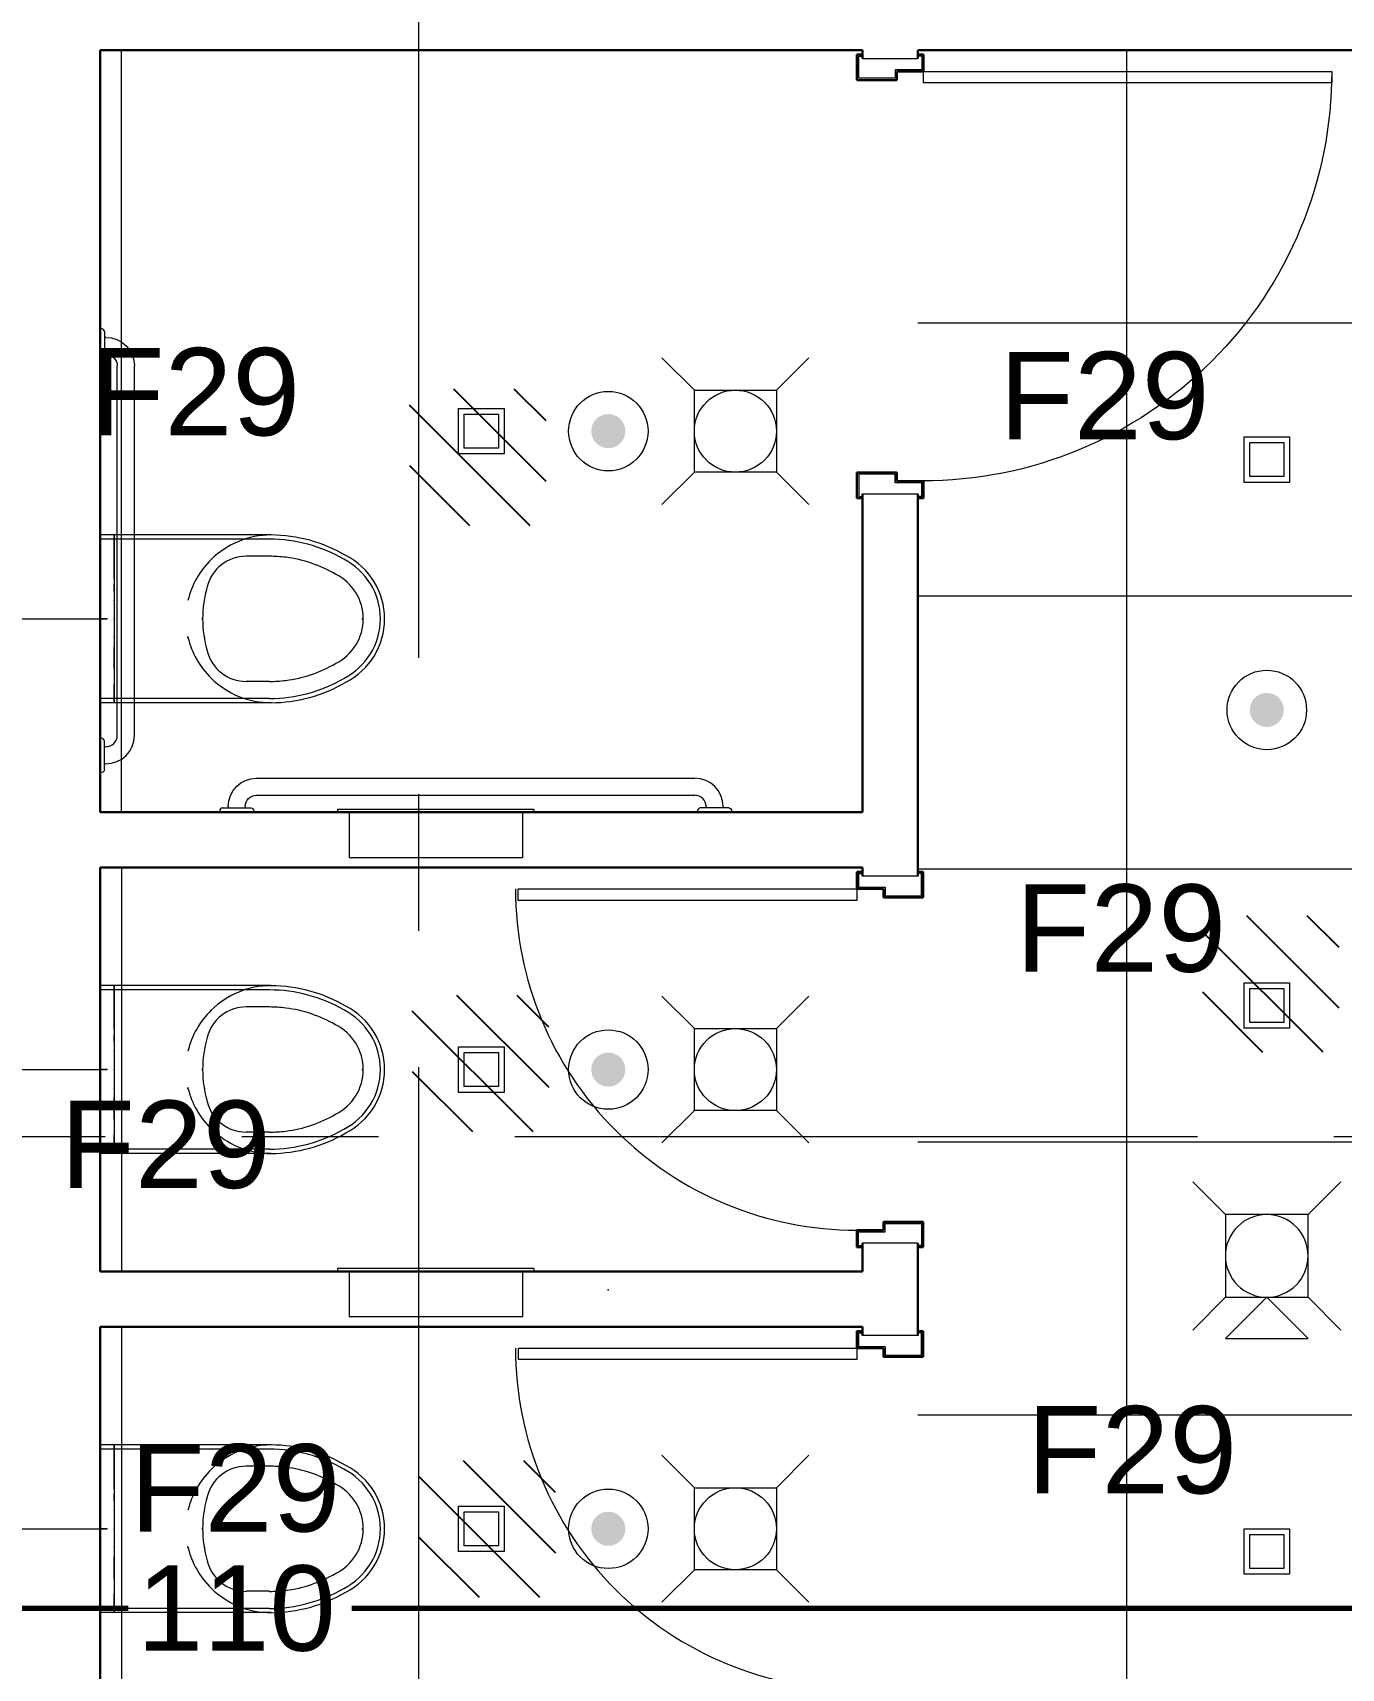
# Model space of a CAD drawing. Header units: inches. Extents: x -26500 to 0, y -3347 to 2257.
# Drawn here: x -21814.9 to -21699.9, y 620.4 to 764.2 of the extents above; entities that cross this region are included whole.
import ezdxf
from ezdxf.enums import TextEntityAlignment as Align

# ---------------------------------------------------------------- set-up
doc = ezdxf.new("R2010")
doc.units = ezdxf.units.IN
doc.header["$LTSCALE"] = 48
doc.header["$MEASUREMENT"] = 0
doc.linetypes.add('A104$0$CENTER', pattern=[2, 1.25, -0.25, 0.25, -0.25])
for name, color, linetype in [('A104$0$A-DOOR', 8, 'Continuous'), ('A104$0$A-DOOR-FRAM', 8, 'Continuous'), ('A104$0$A-FLOR-PFIX', 8, 'Continuous'), ('A104$0$A-FLOR-SPCL', 8, 'Continuous'), ('A104$0$A-GRID-GRDP0-15', 8, 'Continuous'), ('A104$0$A-WALL-FULL-INTR', 8, 'Continuous'), ('A104$0$Level 30', 8, 'Continuous'), ('A604$0$A-CLNG-AVDC', 8, 'Continuous'), ('A604$0$A-CLNG-LITE', 3, 'Continuous'), ('A604$0$A-CLNG-MECH-RTRN', 8, 'Continuous'), ('A604$0$A-CLNG-OPNG', 8, 'Continuous'), ('A604$0$A-CLNG-PATT', 8, 'Continuous'), ('A604$0$A-CLNG-SPNK', 8, 'Continuous'), ('E-Emer-lite', 1, 'Continuous'), ('E-FIRE', 234, 'Continuous'), ('E-TEXT', 6, 'Continuous'), ('XREF', 7, 'Continuous')]:
    doc.layers.add(name, color=color, linetype=linetype)
doc.layers.add('E-Fire-Covr', color=240, linetype='Continuous', lineweight=70, plot=False)
doc.styles.add('M08', font='arial.ttf', dxfattribs={"height": 7.68})
doc.styles.add('MAMEP ANNO', font='arial.ttf', dxfattribs={"height": 0.101562})

# ---------------------------------------------------------------- blocks, each defined once
blk = doc.blocks.new('A104')
at = {"layer": 'A104$0$A-DOOR', "lineweight": 13}
for p, q in [((-21736.6392, 759.7845), (-21736.6392, 760.7836)), ((-21736.6392, 760.7836), (-21700.7598, 760.7836)), ((-21700.7598, 760.7187), (-21700.7598, 759.7845)), ((-21700.7727, 759.7845), (-21736.6392, 759.7845))]:
    blk.add_line(p, q, dxfattribs=at)
at = {"layer": 'A104$0$A-DOOR', "lineweight": 0, "extrusion": (0, 0, -1)}
blk.add_arc((21736.7298, 760.751), 35.9701, 179.948539, 270.051461, dxfattribs=at)
at = {"layer": 'A104$0$A-DOOR', "lineweight": 13, "extrusion": (0, 0, -1)}
blk.add_arc((21736.7298, 760.751), 35.9701, 179.948152, 181.539644, dxfattribs=at)
at = {"layer": 'A104$0$A-DOOR', "lineweight": 0}
for centre in [(-21742.5119, 688.9088), (-21742.5112, 648.5338)]:
    blk.add_arc(centre, 30.0003, 180, 270.000004, dxfattribs=at)
at = {"layer": 'A104$0$A-DOOR', "lineweight": 13}
for points in [[(-21742.5119, 687.9068), (-21772.2599, 687.9068), (-21772.2599, 688.9087), (-21742.5119, 688.9087)], [(-21742.5112, 647.5318), (-21772.2593, 647.5318), (-21772.2593, 648.5337), (-21742.5112, 648.5337)]]:
    blk.add_3dface(points, dxfattribs=at)
at = {"layer": 'A104$0$A-DOOR-FRAM', "lineweight": 30}
for p, q in [((-21742.4906, 760.0331), (-21742.4906, 762.2845)), ((-21742.4906, 762.2845), (-21742.1156, 762.2845)), ((-21736.6392, 762.2845), (-21737.0142, 762.2845)), ((-21736.6392, 762.2845), (-21736.6392, 760.7836)), ((-21736.6392, 760.7836), (-21738.9911, 760.7836)), ((-21738.9911, 760.7836), (-21738.9911, 760.0331)), ((-21738.9911, 760.0331), (-21742.4906, 760.0331)), ((-21742.4906, 725.521), (-21742.4906, 723.2695)), ((-21738.9911, 725.521), (-21742.4906, 725.521)), ((-21738.9911, 724.7705), (-21738.9911, 725.521)), ((-21736.6392, 724.7705), (-21738.9911, 724.7705)), ((-21736.6392, 723.2695), (-21736.6392, 724.7705)), ((-21742.4906, 723.2695), (-21742.1156, 723.2695)), ((-21736.6392, 723.2695), (-21737.0142, 723.2695)), ((-21742.5119, 690.4097), (-21742.5119, 688.9087)), ((-21742.5119, 690.4097), (-21742.1369, 690.4097)), ((-21736.6605, 690.4097), (-21737.0355, 690.4097)), ((-21736.6605, 688.1582), (-21736.6605, 690.4097)), ((-21742.5119, 688.9087), (-21740.16, 688.9087)), ((-21740.16, 688.9087), (-21740.16, 688.1582)), ((-21740.16, 688.1582), (-21736.6605, 688.1582)), ((-21742.5119, 657.408), (-21742.5119, 658.9089)), ((-21742.5119, 658.9089), (-21740.16, 658.9089)), ((-21740.16, 658.9089), (-21740.16, 659.6594)), ((-21740.16, 659.6594), (-21736.6605, 659.6594)), ((-21736.6605, 659.6594), (-21736.6605, 657.408)), ((-21742.5119, 657.408), (-21742.1369, 657.408)), ((-21736.6605, 657.408), (-21737.0355, 657.408)), ((-21742.5112, 650.0347), (-21742.5112, 648.5337)), ((-21742.5112, 650.0347), (-21742.1362, 650.0347)), ((-21736.6599, 650.0347), (-21737.0349, 650.0347)), ((-21736.6599, 647.7832), (-21736.6599, 650.0347)), ((-21742.5112, 648.5337), (-21740.1594, 648.5337)), ((-21740.1594, 648.5337), (-21740.1594, 647.7832)), ((-21740.1594, 647.7832), (-21736.6599, 647.7832))]:
    blk.add_line(p, q, dxfattribs=at)
at = {"layer": 'A104$0$A-DOOR-FRAM', "lineweight": 13}
for p, q in [((-21742.3405, 760.1832), (-21742.3405, 762.1345)), ((-21742.3405, 762.1345), (-21742.1156, 762.1345)), ((-21742.1156, 762.1345), (-21742.1156, 762.2845)), ((-21737.0142, 762.2845), (-21737.0142, 762.1345)), ((-21736.7893, 762.1345), (-21737.0142, 762.1345)), ((-21736.7893, 762.1345), (-21736.7893, 760.9337)), ((-21736.7893, 760.9337), (-21739.1412, 760.9337)), ((-21739.1412, 760.9337), (-21739.1412, 760.1832)), ((-21739.1412, 760.1832), (-21742.3405, 760.1832)), ((-21739.1412, 725.3709), (-21742.3405, 725.3709)), ((-21742.3405, 725.3709), (-21742.3405, 723.4196)), ((-21739.1412, 724.6204), (-21739.1412, 725.3709)), ((-21742.3405, 723.4196), (-21742.1156, 723.4196)), ((-21742.1156, 723.4196), (-21742.1156, 723.2695)), ((-21736.7893, 724.6204), (-21739.1412, 724.6204)), ((-21737.0142, 723.2695), (-21737.0142, 723.4196)), ((-21736.7893, 723.4196), (-21737.0142, 723.4196)), ((-21736.7893, 723.4196), (-21736.7893, 724.6204)), ((-21742.3618, 690.2596), (-21742.3618, 689.0588)), ((-21742.3618, 690.2596), (-21742.1369, 690.2596)), ((-21742.1369, 690.4097), (-21742.1369, 690.2596)), ((-21737.0355, 690.2596), (-21737.0355, 690.4097)), ((-21736.8106, 690.2596), (-21737.0355, 690.2596)), ((-21736.8106, 688.3083), (-21736.8106, 690.2596)), ((-21742.3618, 689.0588), (-21740.0099, 689.0588)), ((-21740.0099, 689.0588), (-21740.0099, 688.3083)), ((-21740.0099, 688.3083), (-21736.8106, 688.3083)), ((-21742.3618, 657.5581), (-21742.3618, 658.7588)), ((-21742.3618, 658.7588), (-21740.0099, 658.7588)), ((-21740.0099, 658.7588), (-21740.0099, 659.5093)), ((-21740.0099, 659.5093), (-21736.8106, 659.5093)), ((-21736.8106, 659.5093), (-21736.8106, 657.5581)), ((-21742.3618, 657.5581), (-21742.1369, 657.5581)), ((-21742.1369, 657.408), (-21742.1369, 657.5581)), ((-21736.8106, 657.5581), (-21737.0355, 657.5581)), ((-21737.0355, 657.5581), (-21737.0355, 657.408)), ((-21742.1362, 650.0347), (-21742.1362, 649.8846)), ((-21737.0349, 649.8846), (-21737.0349, 650.0347)), ((-21742.3611, 649.8846), (-21742.3611, 648.6838)), ((-21742.3611, 649.8846), (-21742.1362, 649.8846)), ((-21742.3611, 648.6838), (-21740.0093, 648.6838)), ((-21740.0093, 648.6838), (-21740.0093, 647.9333)), ((-21736.81, 649.8846), (-21737.0349, 649.8846)), ((-21736.81, 647.9333), (-21736.81, 649.8846)), ((-21740.0093, 647.9333), (-21736.81, 647.9333))]:
    blk.add_line(p, q, dxfattribs=at)
at = {"layer": 'A104$0$A-FLOR-PFIX', "lineweight": 13, "extrusion": (0, 0, -1)}
for p, q in [((-21809.0132, 719.6597), (-21809.0127, 720.0347)), ((-21794.1362, 719.6597), (-21809.0132, 719.6597)), ((-21809.0132, 719.6597), (-21809.0132, 712.6597)), ((-21807.7824, 720.0347), (-21809.0127, 720.0347)), ((-21809.0127, 720.0347), (-21809.0127, 718.5756)), ((-21807.7824, 716.1833), (-21807.7824, 720.0347)), ((-21793.992, 720.0347), (-21807.7824, 720.0347)), ((-21807.7824, 720.0347), (-21807.7819, 718.391)), ((-21809.0127, 718.2955), (-21809.0132, 717.7626)), ((-21809.0132, 717.7626), (-21809.0127, 717.0564)), ((-21809.0127, 718.5756), (-21809.0127, 718.2955)), ((-21807.7819, 718.391), (-21807.7819, 718.1376)), ((-21807.7819, 718.1376), (-21807.7819, 717.6543)), ((-21807.7819, 717.6543), (-21807.7819, 717.0135)), ((-21794.1367, 718.1592), (-21796.183, 718.1597)), ((-21809.0127, 717.0564), (-21809.0132, 715.767)), ((-21807.7824, 716.1833), (-21807.7824, 715.9383)), ((-21807.7819, 717.0135), (-21807.7819, 715.7252)), ((-21809.0132, 715.576), (-21809.0132, 715.767)), ((-21809.0132, 715.4018), (-21809.0132, 715.576)), ((-21809.0127, 715.2517), (-21809.0132, 715.4018)), ((-21809.0127, 715.2517), (-21809.0132, 714.5067)), ((-21807.7824, 715.9383), (-21807.7819, 715.2567)), ((-21807.7824, 715.4978), (-21807.7819, 715.7252)), ((-21807.7819, 715.2911), (-21807.7824, 715.4978)), ((-21807.7824, 715.113), (-21807.7819, 715.2911)), ((-21807.7824, 715.113), (-21807.7819, 714.4077)), ((-21807.7819, 715.2567), (-21807.7819, 714.2842)), ((-21809.0132, 714.5067), (-21809.0127, 713.6203)), ((-21809.0127, 713.6203), (-21809.0132, 712.6597)), ((-21807.7819, 714.4077), (-21807.7824, 713.5687)), ((-21807.7819, 714.2512), (-21807.7824, 714.1577)), ((-21807.7824, 714.1577), (-21807.7824, 714.0145)), ((-21807.7824, 714.0145), (-21807.7824, 713.5829)), ((-21807.7824, 713.5829), (-21807.7824, 713.1272)), ((-21807.7824, 713.5687), (-21807.7819, 712.6597)), ((-21807.7819, 714.2842), (-21807.7819, 714.2512)), ((-21799.8779, 714.2842), (-21799.8016, 714.2842)), ((-21809.6564, 712.6597), (-21808.4394, 712.6597)), ((-21809.0132, 705.6597), (-21809.0132, 712.6597)), ((-21809.0132, 712.6597), (-21809.0127, 711.6991)), ((-21808.372, 712.6597), (-21809.0132, 712.6597)), ((-21807.7824, 713.1272), (-21807.7819, 712.6597)), ((-21807.7819, 712.6597), (-21807.7824, 712.1922)), ((-21807.7824, 712.1922), (-21807.7819, 711.7365)), ((-21807.7819, 712.6597), (-21807.7819, 711.7508)), ((-21807.7224, 712.6597), (-21807.7819, 712.6597)), ((-21800.0614, 712.6597), (-21800.0708, 712.6597)), ((-21800.0708, 712.6597), (-21800.0132, 712.6597)), ((-21799.965, 712.6597), (-21800.0614, 712.6597)), ((-21786.0191, 712.6597), (-21785.9615, 712.6597)), ((-21785.9615, 712.6597), (-21785.9187, 712.6602)), ((-21785.9187, 712.6602), (-21785.8917, 712.6602)), ((-21785.8917, 712.6602), (-21785.8823, 712.6597)), ((-21809.0127, 710.8128), (-21809.0132, 710.0677)), ((-21809.0127, 711.6991), (-21809.0127, 710.8128)), ((-21807.7819, 711.7508), (-21807.7824, 710.9117)), ((-21807.7819, 711.7365), (-21807.7824, 711.3049)), ((-21807.7824, 711.3049), (-21807.7824, 711.1617)), ((-21807.7824, 711.1617), (-21807.7819, 711.0682)), ((-21807.7824, 710.9117), (-21807.7819, 710.2065)), ((-21807.7819, 711.0682), (-21807.7819, 711.0352)), ((-21807.7819, 711.0352), (-21807.7819, 710.0628)), ((-21801.3479, 711.0352), (-21801.3582, 711.0352)), ((-21801.3582, 711.0352), (-21801.2996, 711.0352)), ((-21801.2514, 711.0352), (-21801.3479, 711.0352)), ((-21799.8779, 711.0352), (-21799.8011, 711.0352)), ((-21809.0132, 709.9176), (-21809.0132, 710.0677)), ((-21809.0132, 709.7434), (-21809.0132, 709.9176)), ((-21809.0132, 709.5524), (-21809.0132, 709.7434)), ((-21809.0132, 708.2635), (-21809.0132, 709.5524)), ((-21807.7819, 710.0628), (-21807.7824, 709.3812)), ((-21807.7824, 709.3812), (-21807.7824, 709.1361)), ((-21807.7824, 709.1361), (-21807.7824, 705.2847)), ((-21807.7819, 710.0283), (-21807.7819, 710.2065)), ((-21807.7819, 709.8216), (-21807.7819, 710.0283)), ((-21807.7819, 709.5943), (-21807.7819, 709.8216)), ((-21807.7819, 708.3064), (-21807.7819, 709.5943)), ((-21809.0132, 708.2635), (-21809.0127, 707.5569)), ((-21809.0127, 707.5569), (-21809.0127, 707.0239)), ((-21807.7819, 707.6651), (-21807.7824, 707.1819)), ((-21807.7819, 708.3064), (-21807.7819, 707.6651)), ((-21809.0127, 707.0239), (-21809.0127, 706.7439)), ((-21809.0127, 705.2847), (-21809.0127, 706.7439)), ((-21807.7824, 707.1819), (-21807.7819, 706.9284)), ((-21807.7824, 705.2847), (-21807.7819, 706.9284)), ((-21794.1367, 707.1597), (-21796.183, 707.1597)), ((-21809.0132, 705.6597), (-21809.0127, 705.2847)), ((-21794.1362, 705.6597), (-21809.0132, 705.6597)), ((-21807.7824, 705.2847), (-21809.0127, 705.2847)), ((-21793.9925, 705.2847), (-21807.7824, 705.2847)), ((-21809.0132, 680.0347), (-21809.0127, 680.4097)), ((-21807.7824, 680.4097), (-21809.0127, 680.4097)), ((-21809.0127, 680.4097), (-21809.0127, 678.9506)), ((-21807.7824, 676.5583), (-21807.7824, 680.4097)), ((-21793.992, 680.4097), (-21807.7824, 680.4097)), ((-21807.7824, 680.4097), (-21807.7819, 678.766)), ((-21794.1362, 680.0347), (-21809.0132, 680.0347)), ((-21809.0132, 680.0347), (-21809.0132, 673.0347)), ((-21809.0127, 678.9506), (-21809.0127, 678.6705)), ((-21807.7819, 678.766), (-21807.7819, 678.5126)), ((-21809.0127, 678.6705), (-21809.0132, 678.1376)), ((-21809.0132, 678.1376), (-21809.0127, 677.4314)), ((-21809.0127, 677.4314), (-21809.0132, 676.142)), ((-21807.7819, 678.5126), (-21807.7819, 678.0293)), ((-21807.7819, 678.0293), (-21807.7819, 677.3885)), ((-21807.7819, 677.3885), (-21807.7819, 676.1002)), ((-21794.1367, 678.5342), (-21796.183, 678.5347)), ((-21809.0132, 675.951), (-21809.0132, 676.142)), ((-21809.0132, 675.7768), (-21809.0132, 675.951)), ((-21807.7824, 676.5583), (-21807.7824, 676.3133)), ((-21807.7824, 676.3133), (-21807.7819, 675.6317)), ((-21807.7824, 675.8728), (-21807.7819, 676.1002)), ((-21807.7819, 675.6661), (-21807.7824, 675.8728)), ((-21809.0127, 675.6267), (-21809.0132, 675.7768)), ((-21809.0127, 675.6267), (-21809.0132, 674.8817)), ((-21809.0132, 674.8817), (-21809.0127, 673.9953)), ((-21807.7824, 675.488), (-21807.7819, 675.6661)), ((-21807.7824, 675.488), (-21807.7819, 674.7827)), ((-21807.7819, 674.7827), (-21807.7824, 673.9437)), ((-21807.7819, 674.6262), (-21807.7824, 674.5327)), ((-21807.7824, 674.5327), (-21807.7824, 674.3895)), ((-21807.7819, 675.6317), (-21807.7819, 674.6592)), ((-21807.7819, 674.6592), (-21807.7819, 674.6262)), ((-21799.8779, 674.6592), (-21799.8016, 674.6592)), ((-21809.6564, 673.0347), (-21808.4394, 673.0347)), ((-21809.0127, 673.9953), (-21809.0132, 673.0347)), ((-21809.0132, 666.0347), (-21809.0132, 673.0347)), ((-21809.0132, 673.0347), (-21809.0127, 672.0741)), ((-21808.372, 673.0347), (-21809.0132, 673.0347)), ((-21807.7824, 674.3895), (-21807.7824, 673.9579)), ((-21807.7824, 673.9579), (-21807.7824, 673.5022)), ((-21807.7824, 673.9437), (-21807.7819, 673.0347)), ((-21807.7824, 673.5022), (-21807.7819, 673.0347)), ((-21807.7819, 673.0347), (-21807.7824, 672.5672)), ((-21807.7819, 673.0347), (-21807.7819, 672.1258)), ((-21807.7224, 673.0347), (-21807.7819, 673.0347)), ((-21800.0614, 673.0347), (-21800.0708, 673.0347)), ((-21800.0708, 673.0347), (-21800.0132, 673.0347)), ((-21799.965, 673.0347), (-21800.0614, 673.0347)), ((-21786.0191, 673.0347), (-21785.9615, 673.0347)), ((-21785.9615, 673.0347), (-21785.9187, 673.0352)), ((-21785.9187, 673.0352), (-21785.8917, 673.0352)), ((-21785.8917, 673.0352), (-21785.8823, 673.0347)), ((-21809.0127, 672.0741), (-21809.0127, 671.1878)), ((-21807.7824, 672.5672), (-21807.7819, 672.1115)), ((-21807.7819, 672.1258), (-21807.7824, 671.2867)), ((-21807.7819, 672.1115), (-21807.7824, 671.6799)), ((-21807.7824, 671.6799), (-21807.7824, 671.5367)), ((-21807.7824, 671.5367), (-21807.7819, 671.4432)), ((-21809.0127, 671.1878), (-21809.0132, 670.4427)), ((-21809.0132, 670.2926), (-21809.0132, 670.4427)), ((-21809.0132, 670.1184), (-21809.0132, 670.2926)), ((-21809.0132, 669.9274), (-21809.0132, 670.1184)), ((-21807.7824, 671.2867), (-21807.7819, 670.5815)), ((-21807.7819, 670.4378), (-21807.7824, 669.7562)), ((-21807.7819, 671.4432), (-21807.7819, 671.4102)), ((-21807.7819, 671.4102), (-21807.7819, 670.4378)), ((-21807.7819, 670.4033), (-21807.7819, 670.5815)), ((-21807.7819, 670.1966), (-21807.7819, 670.4033)), ((-21807.7819, 669.9693), (-21807.7819, 670.1966)), ((-21801.3479, 671.4102), (-21801.3582, 671.4102)), ((-21801.3582, 671.4102), (-21801.2996, 671.4102)), ((-21801.2514, 671.4102), (-21801.3479, 671.4102)), ((-21799.8779, 671.4102), (-21799.8011, 671.4102)), ((-21809.0132, 668.6385), (-21809.0132, 669.9274)), ((-21807.7824, 669.7562), (-21807.7824, 669.5111)), ((-21807.7824, 669.5111), (-21807.7824, 665.6597)), ((-21807.7819, 668.6814), (-21807.7819, 669.9693)), ((-21807.7819, 668.6814), (-21807.7819, 668.0401)), ((-21809.0132, 668.6385), (-21809.0127, 667.9319)), ((-21809.0127, 667.9319), (-21809.0127, 667.3989)), ((-21809.0127, 667.3989), (-21809.0127, 667.1189)), ((-21807.7819, 668.0401), (-21807.7824, 667.5569)), ((-21807.7824, 667.5569), (-21807.7819, 667.3034)), ((-21807.7824, 665.6597), (-21807.7819, 667.3034)), ((-21794.1367, 667.5347), (-21796.183, 667.5347)), ((-21809.0132, 666.0347), (-21809.0127, 665.6597)), ((-21794.1362, 666.0347), (-21809.0132, 666.0347)), ((-21809.0127, 665.6597), (-21809.0127, 667.1189)), ((-21807.7824, 665.6597), (-21809.0127, 665.6597)), ((-21793.9925, 665.6597), (-21807.7824, 665.6597)), ((-21809.0132, 639.6598), (-21809.0127, 640.0348)), ((-21807.7824, 640.0348), (-21809.0127, 640.0348)), ((-21809.0127, 640.0348), (-21809.0127, 638.5757)), ((-21807.7824, 636.1834), (-21807.7824, 640.0348)), ((-21793.992, 640.0348), (-21807.7824, 640.0348)), ((-21807.7824, 640.0348), (-21807.7819, 638.3911)), ((-21794.1362, 639.6598), (-21809.0132, 639.6598)), ((-21809.0132, 639.6598), (-21809.0132, 632.6598)), ((-21809.0127, 638.5757), (-21809.0127, 638.2956)), ((-21809.0127, 638.2956), (-21809.0132, 637.7627)), ((-21809.0132, 637.7627), (-21809.0127, 637.0565)), ((-21809.0127, 637.0565), (-21809.0132, 635.7671)), ((-21807.7819, 638.3911), (-21807.7819, 638.1377)), ((-21807.7819, 638.1377), (-21807.7819, 637.6544)), ((-21807.7819, 637.6544), (-21807.7819, 637.0137)), ((-21794.1367, 638.1593), (-21796.183, 638.1598)), ((-21809.0132, 635.5762), (-21809.0132, 635.7671)), ((-21807.7824, 636.1834), (-21807.7824, 635.9384)), ((-21807.7824, 635.9384), (-21807.7819, 635.2568)), ((-21807.7824, 635.4979), (-21807.7819, 635.7253)), ((-21807.7819, 637.0137), (-21807.7819, 635.7253)), ((-21809.0132, 635.4019), (-21809.0132, 635.5762)), ((-21809.0127, 635.2519), (-21809.0132, 635.4019)), ((-21809.0127, 635.2519), (-21809.0132, 634.5068)), ((-21809.0132, 634.5068), (-21809.0127, 633.6205)), ((-21807.7819, 635.2912), (-21807.7824, 635.4979)), ((-21807.7824, 635.1131), (-21807.7819, 635.2912)), ((-21807.7824, 635.1131), (-21807.7819, 634.4079)), ((-21807.7819, 634.4079), (-21807.7824, 633.5688)), ((-21807.7819, 634.2514), (-21807.7824, 634.1579)), ((-21807.7824, 634.1579), (-21807.7824, 634.0146)), ((-21807.7819, 635.2568), (-21807.7819, 634.2843)), ((-21807.7819, 634.2843), (-21807.7819, 634.2514)), ((-21799.8779, 634.2843), (-21799.8016, 634.2843)), ((-21809.0127, 633.6205), (-21809.0132, 632.6598)), ((-21807.7824, 634.0146), (-21807.7824, 633.5831)), ((-21807.7824, 633.5831), (-21807.7824, 633.1273)), ((-21807.7824, 633.5688), (-21807.7819, 632.6598)), ((-21807.7824, 633.1273), (-21807.7819, 632.6598)), ((-21809.6564, 632.6598), (-21808.4394, 632.6598)), ((-21809.0132, 625.6598), (-21809.0132, 632.6598)), ((-21809.0132, 632.6598), (-21809.0127, 631.6992)), ((-21808.372, 632.6598), (-21809.0132, 632.6598)), ((-21809.0127, 631.6992), (-21809.0127, 630.8129)), ((-21807.7819, 632.6598), (-21807.7824, 632.1923)), ((-21807.7824, 632.1923), (-21807.7819, 631.7366)), ((-21807.7819, 631.7509), (-21807.7824, 630.9118)), ((-21807.7819, 631.7366), (-21807.7824, 631.305)), ((-21807.7824, 631.305), (-21807.7824, 631.1618)), ((-21807.7819, 632.6598), (-21807.7819, 631.7509)), ((-21807.7224, 632.6598), (-21807.7819, 632.6598)), ((-21800.0614, 632.6598), (-21800.0708, 632.6598)), ((-21800.0708, 632.6598), (-21800.0132, 632.6598)), ((-21799.965, 632.6598), (-21800.0614, 632.6598)), ((-21786.0191, 632.6598), (-21785.9615, 632.6598)), ((-21785.9615, 632.6598), (-21785.9187, 632.6603)), ((-21785.9187, 632.6603), (-21785.8917, 632.6603)), ((-21785.8917, 632.6603), (-21785.8823, 632.6598)), ((-21809.0127, 630.8129), (-21809.0132, 630.0678)), ((-21809.0132, 629.9177), (-21809.0132, 630.0678)), ((-21809.0132, 629.7435), (-21809.0132, 629.9177)), ((-21807.7824, 631.1618), (-21807.7819, 631.0683)), ((-21807.7824, 630.9118), (-21807.7819, 630.2066)), ((-21807.7819, 630.0629), (-21807.7824, 629.3813)), ((-21807.7819, 631.0683), (-21807.7819, 631.0353)), ((-21807.7819, 631.0353), (-21807.7819, 630.0629)), ((-21807.7819, 630.0284), (-21807.7819, 630.2066)), ((-21807.7819, 629.8217), (-21807.7819, 630.0284)), ((-21801.3479, 631.0353), (-21801.3582, 631.0353)), ((-21801.3582, 631.0353), (-21801.2996, 631.0353)), ((-21801.2514, 631.0353), (-21801.3479, 631.0353)), ((-21799.8779, 631.0353), (-21799.8011, 631.0353)), ((-21809.0132, 629.5525), (-21809.0132, 629.7435)), ((-21809.0132, 628.2637), (-21809.0132, 629.5525)), ((-21807.7824, 629.3813), (-21807.7824, 629.1362)), ((-21807.7824, 629.1362), (-21807.7824, 625.2848)), ((-21807.7819, 629.5944), (-21807.7819, 629.8217)), ((-21807.7819, 628.3065), (-21807.7819, 629.5944)), ((-21809.0132, 628.2637), (-21809.0127, 627.557)), ((-21809.0127, 627.557), (-21809.0127, 627.024)), ((-21809.0127, 627.024), (-21809.0127, 626.744)), ((-21807.7819, 627.6652), (-21807.7824, 627.182)), ((-21807.7824, 627.182), (-21807.7819, 626.9285)), ((-21807.7819, 628.3065), (-21807.7819, 627.6652)), ((-21794.1367, 627.1598), (-21796.183, 627.1598)), ((-21809.0132, 625.6598), (-21809.0127, 625.2848)), ((-21794.1362, 625.6598), (-21809.0132, 625.6598)), ((-21809.0127, 625.2848), (-21809.0127, 626.744)), ((-21807.7824, 625.2848), (-21807.7819, 626.9285)), ((-21807.7824, 625.2848), (-21809.0127, 625.2848)), ((-21793.9925, 625.2848), (-21807.7824, 625.2848))]:
    blk.add_line(p, q, dxfattribs=at)
at = {"layer": 'A104$0$A-FLOR-PFIX', "lineweight": 0}
for p, q in [((-21829.2636, 712.6595), (-21809.0136, 712.6595)), ((-21829.2636, 673.0345), (-21809.0136, 673.0345)), ((-21865.6386, 632.6597), (-21809.0136, 632.6597))]:
    blk.add_line(p, q, dxfattribs=at)
at = {"layer": 'A104$0$A-FLOR-PFIX', "lineweight": 13}
for centre, radius, start, end in [((-21793.9746, 712.4937), 7.54, 90.142736, 134.4461), ((-21794.1374, 706.6578), 13.0008, 59.840611, 90.000111), ((-21794.1373, 706.6579), 13.0007, 59.8405, 90), ((-21794.0653, 706.9256), 13.1082, 59.571383, 89.685294), ((-21793.9746, 712.4937), 7.54, 134.4461, 166.274158), ((-21796.204, 714.6583), 3.5002, 89.644078, 166.434231), ((-21794.1373, 706.6579), 11.5006, 82.854533, 90), ((-21794.1373, 706.6579), 11.5006, 59.617403, 82.854531), ((-21790.2621, 712.6582), 5.8753, 0, 63.119008), ((-21790.2621, 712.6582), 6.2503, 0, 63.019806), ((-21790.2621, 712.6582), 4.3752, 0, 63.657061), ((-21790.0121, 712.6582), 10.0005, 163.614631, 180), ((-21790.0121, 712.6582), 10.0005, 180, 196.385369), ((-21790.2621, 712.6582), 4.3752, 296.342939, 0), ((-21790.2621, 712.6582), 5.8753, 296.880992, 0), ((-21790.2621, 712.6582), 6.2503, 296.980194, 0), ((-21793.9746, 712.8228), 7.54, 193.725842, 225.5539), ((-21796.204, 710.6581), 3.5002, 193.565769, 270.355922), ((-21794.1373, 718.6586), 11.5006, 277.145467, 300.382594), ((-21793.9746, 712.8228), 7.54, 225.5539, 269.857264), ((-21794.1374, 718.6586), 13.0008, 269.999892, 300.159392), ((-21794.1373, 718.6586), 13.0007, 270, 300.1595), ((-21794.1373, 718.6586), 11.5006, 270, 277.145467), ((-21794.0653, 718.3909), 13.1082, 270.314706, 300.428617), ((-21793.9746, 672.8687), 7.54, 90.142736, 134.4461), ((-21794.0653, 667.3006), 13.1082, 59.571383, 89.685294), ((-21794.1374, 667.0328), 13.0008, 59.840611, 90.000111), ((-21794.1373, 667.0329), 13.0007, 59.8405, 90), ((-21793.9746, 672.8687), 7.54, 134.4461, 166.274158), ((-21796.204, 675.0333), 3.5002, 89.644078, 166.434231), ((-21794.1373, 667.0329), 11.5006, 82.854533, 90), ((-21794.1373, 667.0329), 11.5006, 59.617403, 82.854531), ((-21790.2621, 673.0332), 5.8753, 0, 63.119008), ((-21790.2621, 673.0332), 6.2503, 0, 63.019806), ((-21790.0121, 673.0332), 10.0005, 163.614631, 180), ((-21790.2621, 673.0332), 4.3752, 0, 63.657061), ((-21790.0121, 673.0332), 10.0005, 180, 196.385369), ((-21790.2621, 673.0332), 4.3752, 296.342939, 0), ((-21790.2621, 673.0332), 5.8753, 296.880992, 0), ((-21790.2621, 673.0332), 6.2503, 296.980194, 0), ((-21793.9746, 673.1978), 7.54, 193.725842, 225.5539), ((-21796.204, 671.0331), 3.5002, 193.565769, 270.355922), ((-21794.1373, 679.0336), 11.5006, 277.145467, 300.382594), ((-21793.9746, 673.1978), 7.54, 225.5539, 269.857264), ((-21794.1374, 679.0336), 13.0008, 269.999892, 300.159392), ((-21794.1373, 679.0336), 13.0007, 270, 300.1595), ((-21794.1373, 679.0336), 11.5006, 270, 277.145467), ((-21794.0653, 678.7659), 13.1082, 270.314706, 300.428617), ((-21793.9746, 632.4938), 7.54, 90.142736, 134.4461), ((-21794.0653, 626.9257), 13.1082, 59.571383, 89.685294), ((-21794.1374, 626.658), 13.0008, 59.840611, 90.000111), ((-21794.1373, 626.658), 13.0007, 59.8405, 90), ((-21793.9746, 632.4938), 7.54, 134.4461, 166.274158), ((-21796.204, 634.6585), 3.5002, 89.644078, 166.434231), ((-21794.1373, 626.658), 11.5006, 82.854533, 90), ((-21794.1373, 626.658), 11.5006, 59.617403, 82.854531), ((-21790.2621, 632.6584), 5.8753, 0, 63.119008), ((-21790.2621, 632.6584), 6.2503, 0, 63.019806), ((-21790.2621, 632.6584), 4.3752, 0, 63.657061), ((-21790.0121, 632.6584), 10.0005, 163.614631, 180), ((-21790.0121, 632.6584), 10.0005, 180, 196.385369), ((-21790.2621, 632.6584), 4.3752, 296.342939, 0), ((-21790.2621, 632.6584), 5.8753, 296.880992, 0), ((-21790.2621, 632.6584), 6.2503, 296.980194, 0), ((-21793.9746, 632.8229), 7.54, 193.725842, 225.5539), ((-21796.204, 630.6583), 3.5002, 193.565769, 270.355922), ((-21794.1373, 638.6587), 11.5006, 277.145467, 300.382594), ((-21793.9746, 632.8229), 7.54, 225.5539, 269.857264), ((-21794.1374, 638.6588), 13.0008, 269.999892, 300.159392), ((-21794.1373, 638.6587), 13.0007, 270, 300.1595), ((-21794.1373, 638.6587), 11.5006, 270, 277.145467), ((-21794.0653, 638.391), 13.1082, 270.314706, 300.428617)]:
    blk.add_arc(centre, radius, start, end, dxfattribs=at)
at = {"layer": 'A104$0$A-FLOR-PFIX', "lineweight": 13, "extrusion": (0, 0, -1)}
for p in [(-21807.7819, 714.2842), (-21809.0132, 712.6597), (-21807.7819, 712.6597), (-21807.7819, 711.0352), (-21807.7819, 674.6592), (-21809.0132, 673.0347), (-21807.7819, 673.0347), (-21807.7819, 671.4102), (-21807.7819, 634.2843), (-21809.0132, 632.6598), (-21807.7819, 632.6598), (-21807.7819, 631.0353)]:
    blk.add_point(p, dxfattribs=at)
at = {"layer": 'A104$0$A-FLOR-SPCL', "lineweight": 0, "extrusion": (0, 0, -1)}
for p, q in [((-21808.8877, 738.1592), (-21809.0132, 738.1592)), ((-21808.6382, 737.9092), (-21808.6377, 735.4092)), ((-21808.5132, 737.4092), (-21808.6377, 737.4092)), ((-21808.8882, 735.1592), (-21809.0132, 735.1592)), ((-21808.5127, 735.9092), (-21808.6382, 735.9092)), ((-21807.5132, 702.4097), (-21807.5127, 734.9092)), ((-21806.0132, 702.4097), (-21806.0132, 734.9092)), ((-21808.8882, 702.1597), (-21809.0127, 702.1597)), ((-21808.6377, 699.4092), (-21808.6377, 701.9097)), ((-21808.5127, 701.4097), (-21808.6382, 701.4097)), ((-21808.8882, 699.1592), (-21809.0127, 699.1592)), ((-21808.5127, 699.9092), (-21808.6377, 699.9092)), ((-21795.2632, 698.6597), (-21756.7598, 698.6597)), ((-21798.2632, 696.0347), (-21795.7627, 696.0347)), ((-21797.7632, 696.1597), (-21797.7627, 696.0347)), ((-21796.2627, 696.1597), (-21796.2627, 696.0342)), ((-21795.2627, 697.1597), (-21756.7593, 697.1597)), ((-21753.7583, 696.0347), (-21756.2583, 696.0347)), ((-21755.7578, 696.1597), (-21755.7583, 696.0352)), ((-21754.2583, 696.1602), (-21754.2583, 696.0347)), ((-21798.5127, 695.7847), (-21798.5127, 695.6597)), ((-21795.5132, 695.7847), (-21795.5132, 695.6597)), ((-21756.5093, 695.7847), (-21756.5093, 695.6597)), ((-21753.5078, 695.7847), (-21753.5078, 695.6597))]:
    blk.add_line(p, q, dxfattribs=at)
at = {"layer": 'A104$0$A-FLOR-SPCL', "lineweight": 13, "extrusion": (0, 0, -1)}
for p, q in [((-21788.1412, 695.9082), (-21788.1412, 695.6602)), ((-21770.8862, 695.9082), (-21788.1412, 695.9082)), ((-21770.8862, 695.6602), (-21788.1412, 695.6602)), ((-21787.1412, 695.6602), (-21787.1402, 691.6592)), ((-21771.8853, 695.6592), (-21771.8882, 691.6592)), ((-21770.8862, 695.9082), (-21770.8862, 695.6602)), ((-21771.8882, 691.6592), (-21787.1402, 691.6592)), ((-21788.1412, 655.5332), (-21788.1412, 655.2852)), ((-21770.8862, 655.5332), (-21788.1412, 655.5332)), ((-21770.8862, 655.2852), (-21788.1412, 655.2852)), ((-21787.1412, 655.2852), (-21787.1402, 651.2842)), ((-21771.8853, 655.2842), (-21771.8882, 651.2842)), ((-21770.8862, 655.5332), (-21770.8862, 655.2852)), ((-21771.8882, 651.2842), (-21787.1402, 651.2842))]:
    blk.add_line(p, q, dxfattribs=at)
at = {"layer": 'A104$0$A-FLOR-SPCL', "lineweight": 0}
for centre, radius, start, end in [((-21808.8883, 737.9087), 0.25, 0, 90), ((-21808.8883, 701.9071), 0.25, 0, 90), ((-21808.5133, 702.4071), 1.0001, 270, 0), ((-21808.5133, 702.4071), 2.5001, 270, 0), ((-21756.7593, 696.1571), 2.5001, 0, 90), ((-21798.2611, 695.7821), 0.25, 90, 180), ((-21756.7593, 696.1571), 1.0001, 0, 90), ((-21756.2592, 695.7821), 0.25, 90, 180)]:
    blk.add_arc(centre, radius, start, end, dxfattribs=at)
at = {"layer": 'A104$0$A-FLOR-SPCL', "lineweight": 0, "extrusion": (0, 0, -1)}
for centre, radius, start, end in [((21808.5133, 734.9085), 2.5001, 90, 180), ((21808.8883, 735.4086), 0.25, 180, 270), ((21808.5133, 734.9085), 1.0001, 90, 180), ((21808.8883, 699.407), 0.25, 180, 270), ((21795.261, 696.1571), 2.5001, 0, 90), ((21795.261, 696.1571), 1.0001, 0, 90), ((21795.761, 695.7821), 0.25, 90, 180), ((21753.7591, 695.7821), 0.25, 90, 180)]:
    blk.add_arc(centre, radius, start, end, dxfattribs=at)
for p in [(-21809.0132, 700.6597), (-21797.0132, 695.6597)]:
    blk.add_point(p, dxfattribs=at)
at = {"layer": 'A104$0$A-GRID-GRDP0-15', "linetype": 'A104$0$CENTER', "lineweight": 0}
for p, q in [((-21781.0236, 2113.2362), (-21781.0236, -676.9042)), ((-23884.5631, 667.1574), (-20368.7317, 667.1574))]:
    blk.add_line(p, q, dxfattribs=at)
at = {"layer": 'A104$0$A-WALL-FULL-INTR', "lineweight": 30}
for p, q in [((-21809.0136, 695.6595), (-21809.0136, 762.6595)), ((-21809.0136, 762.6595), (-21742.0136, 762.6595)), ((-21742.0136, 762.6595), (-21742.0136, 762.0092)), ((-21742.0136, 762.6595), (-21742.0136, 761.9095)), ((-21737.1386, 762.6595), (-21737.1386, 762.0092)), ((-21737.1386, 762.6595), (-21737.1386, 761.9095)), ((-21737.1342, 762.6595), (-21676.3887, 762.6596)), ((-21742.0136, 723.6445), (-21742.0136, 695.6595)), ((-21742.0136, 723.5448), (-21742.0136, 695.6595)), ((-21737.1386, 723.6445), (-21737.1392, 690.0347)), ((-21809.0142, 695.6597), (-21742.0142, 695.6597)), ((-21809.0142, 690.7847), (-21742.0142, 690.7847)), ((-21809.0136, 655.2847), (-21809.0136, 690.7845)), ((-21742.0146, 690.7847), (-21742.015, 690.0347)), ((-21742.0151, 657.783), (-21742.0146, 655.2847)), ((-21737.1402, 657.783), (-21737.1397, 649.6597)), ((-21809.0132, 655.2847), (-21742.0142, 655.2847)), ((-21809.0137, 613.4097), (-21809.0136, 650.4097)), ((-21809.0132, 650.4097), (-21742.0142, 650.4097)), ((-21742.0146, 650.4097), (-21742.0146, 649.6597))]:
    blk.add_line(p, q, dxfattribs=at)
at = {"layer": 'A104$0$A-WALL-FULL-INTR', "lineweight": 0}
for p, q in [((-21742.0136, 761.9095), (-21737.1386, 761.9095)), ((-21742.0136, 723.6445), (-21737.1386, 723.6445)), ((-21737.1392, 690.0347), (-21742.015, 690.0347)), ((-21737.1402, 657.783), (-21742.0151, 657.783)), ((-21737.1397, 649.6597), (-21742.0146, 649.6597))]:
    blk.add_line(p, q, dxfattribs=at)
at = {"layer": 'A104$0$Level 30', "lineweight": 0, "extrusion": (0, 0, -1)}
for p, q in [((-21795.2632, 698.6597), (-21756.7598, 698.6597)), ((-21798.2632, 696.0347), (-21795.7627, 696.0347)), ((-21797.7632, 696.1597), (-21797.7627, 696.0347)), ((-21796.2627, 696.1597), (-21796.2627, 696.0342)), ((-21795.2627, 697.1597), (-21756.7593, 697.1597)), ((-21753.7583, 696.0347), (-21756.2583, 696.0347)), ((-21755.7578, 696.1597), (-21755.7583, 696.0352)), ((-21754.2583, 696.1602), (-21754.2583, 696.0347)), ((-21798.5127, 695.7847), (-21798.5127, 695.6597)), ((-21795.5132, 695.7847), (-21795.5132, 695.6597)), ((-21756.5093, 695.7847), (-21756.5093, 695.6597)), ((-21753.5078, 695.7847), (-21753.5078, 695.6597))]:
    blk.add_line(p, q, dxfattribs=at)
for centre, radius, start, end in [((21795.261, 696.1571), 2.5001, 0, 90), ((21795.261, 696.1571), 1.0001, 0, 90), ((21795.761, 695.7821), 0.25, 90, 180), ((21753.7591, 695.7821), 0.25, 90, 180)]:
    blk.add_arc(centre, radius, start, end, dxfattribs=at)
at = {"layer": 'A104$0$Level 30', "lineweight": 0}
for centre, radius, start, end in [((-21756.7593, 696.1571), 2.5001, 0, 90), ((-21798.2611, 695.7821), 0.25, 90, 180), ((-21756.7593, 696.1571), 1.0001, 0, 90), ((-21756.2592, 695.7821), 0.25, 90, 180)]:
    blk.add_arc(centre, radius, start, end, dxfattribs=at)
at = {"layer": 'A104$0$Level 30', "lineweight": 0, "extrusion": (0, 0, -1)}
blk.add_point((-21797.0132, 695.6597), dxfattribs=at)
blk = doc.blocks.new('*E747')
at = {"layer": 'A604$0$A-CLNG-SPNK', "linetype": 'Continuous', "lineweight": 0}
h = blk.add_hatch(color=256, dxfattribs=at)
edge = h.paths.add_edge_path()
edge.add_arc((0, 0), 12, 0, 360)
blk = doc.blocks.new('*E748')
at = {"layer": 'A604$0$A-CLNG-LITE', "linetype": 'Continuous', "lineweight": 0}
h = blk.add_hatch(color=256, dxfattribs=at)
edge = h.paths.add_edge_path()
edge.add_arc((0, 0), 12, 0, 360)
blk = doc.blocks.new('*E749')
at = {"layer": 'A604$0$A-CLNG-SPNK', "linetype": 'Continuous', "lineweight": 0}
h = blk.add_hatch(color=256, dxfattribs=at)
edge = h.paths.add_edge_path()
edge.add_arc((0, 0), 12, 0, 360)
blk = doc.blocks.new('*E750')
at = {"layer": 'A604$0$A-CLNG-LITE', "linetype": 'Continuous', "lineweight": 0}
h = blk.add_hatch(color=256, dxfattribs=at)
edge = h.paths.add_edge_path()
edge.add_arc((0, 0), 12, 0, 360)
blk = doc.blocks.new('*E751')
at = {"layer": 'A604$0$A-CLNG-SPNK', "linetype": 'Continuous', "lineweight": 0}
h = blk.add_hatch(color=256, dxfattribs=at)
edge = h.paths.add_edge_path()
edge.add_arc((0, 0), 12, 0, 360)
blk = doc.blocks.new('*E752')
at = {"layer": 'A604$0$A-CLNG-LITE', "linetype": 'Continuous', "lineweight": 0}
h = blk.add_hatch(color=256, dxfattribs=at)
edge = h.paths.add_edge_path()
edge.add_arc((0, 0), 12, 0, 360)
blk = doc.blocks.new('*E755')
at = {"layer": 'A604$0$A-CLNG-SPNK', "linetype": 'Continuous', "lineweight": 0}
h = blk.add_hatch(color=256, dxfattribs=at)
edge = h.paths.add_edge_path()
edge.add_arc((0, 0), 12, 0, 360)
blk = doc.blocks.new('A604')
at = {"layer": 'A604$0$A-CLNG-AVDC', "lineweight": 0}
for p, q in [((-21756.78, 732.76, 0), (-21759.64, 735.62, 0)), ((-21756.78, 732.76, 0), (-21759.64, 735.62, 0)), ((-21749.58, 732.76, 0), (-21746.72, 735.62, 0)), ((-21749.58, 732.76, 0), (-21746.72, 735.62, 0)), ((-21756.78, 725.56, 0), (-21759.64, 722.7, 0)), ((-21756.78, 725.56, 0), (-21759.64, 722.7, 0)), ((-21749.58, 725.56, 0), (-21746.72, 722.7, 0)), ((-21749.58, 725.56, 0), (-21746.72, 722.7, 0)), ((-21756.78, 676.63, 0), (-21759.64, 679.49, 0)), ((-21756.78, 676.63, 0), (-21759.64, 679.49, 0)), ((-21749.58, 676.63, 0), (-21746.72, 679.49, 0)), ((-21749.58, 676.63, 0), (-21746.72, 679.49, 0)), ((-21756.78, 669.43, 0), (-21759.64, 666.58, 0)), ((-21756.78, 669.43, 0), (-21759.64, 666.58, 0)), ((-21749.58, 669.43, 0), (-21746.72, 666.58, 0)), ((-21749.58, 669.43, 0), (-21746.72, 666.58, 0)), ((-21710.1, 660.28, 0), (-21712.98, 663.16, 0)), ((-21710.1, 660.28, 0), (-21712.98, 663.16, 0)), ((-21702.84, 660.28, 0), (-21699.96, 663.16, 0)), ((-21702.84, 660.28, 0), (-21699.96, 663.16, 0)), ((-21710.1, 653.02, 0), (-21712.98, 650.13, 0)), ((-21710.1, 653.02, 0), (-21712.98, 650.13, 0)), ((-21706.47, 653.02, 0), (-21710.1, 649.39, 0)), ((-21706.47, 653.02, 0), (-21710.1, 649.39, 0)), ((-21706.47, 653.02, 0), (-21702.84, 649.39, 0)), ((-21706.47, 653.02, 0), (-21702.84, 649.39, 0)), ((-21702.84, 653.02, 0), (-21699.96, 650.13, 0)), ((-21702.84, 653.02, 0), (-21699.96, 650.13, 0)), ((-21710.1, 649.39, 0), (-21702.84, 649.39, 0)), ((-21710.1, 649.39, 0), (-21702.84, 649.39, 0)), ((-21756.78, 636.26, 0), (-21759.64, 639.12, 0)), ((-21756.78, 636.26, 0), (-21759.64, 639.12, 0)), ((-21749.58, 636.26, 0), (-21746.72, 639.12, 0)), ((-21749.58, 636.26, 0), (-21746.72, 639.12, 0)), ((-21756.78, 629.06, 0), (-21759.64, 626.2, 0)), ((-21756.78, 629.06, 0), (-21759.64, 626.2, 0)), ((-21749.58, 629.06, 0), (-21746.72, 626.2, 0)), ((-21749.58, 629.06, 0), (-21746.72, 626.2, 0))]:
    blk.add_line(p, q, dxfattribs=at)
at = {"layer": 'A604$0$A-CLNG-AVDC', "lineweight": 0, "extrusion": (0, 0, -1)}
for centre in [(-21753.18, 729.16, 0), (-21753.18, 729.16, 0), (-21753.18, 673.03, 0), (-21753.18, 673.03, 0), (-21753.18, 632.66, 0), (-21753.18, 632.66, 0)]:
    blk.add_ellipse(centre, major_axis=(-2.55, 2.55), ratio=1, start_param=5.497787, end_param=11.780972, dxfattribs=at)
at = {"layer": 'A604$0$A-CLNG-AVDC', "lineweight": 0}
blk.add_ellipse((-21706.47, 656.65, 0), major_axis=(-2.57, 2.57), ratio=1, start_param=3.926991, end_param=10.210176, dxfattribs=at)
blk.add_ellipse((-21706.47, 656.65, 0), major_axis=(-2.57, 2.57), ratio=1, start_param=3.926991, end_param=10.210176, dxfattribs=at)
for points in [[(-21749.58, 725.56, 0), (-21756.78, 725.56, 0), (-21756.78, 732.76, 0), (-21749.58, 732.76, 0)], [(-21749.58, 725.56, 0), (-21756.78, 725.56, 0), (-21756.78, 732.76, 0), (-21749.58, 732.76, 0)], [(-21749.58, 669.43, 0), (-21756.78, 669.43, 0), (-21756.78, 676.63, 0), (-21749.58, 676.63, 0)], [(-21749.58, 669.43, 0), (-21756.78, 669.43, 0), (-21756.78, 676.63, 0), (-21749.58, 676.63, 0)], [(-21710.1, 653.02, 0), (-21702.84, 653.02, 0), (-21702.84, 660.28, 0), (-21710.1, 660.28, 0)], [(-21710.1, 653.02, 0), (-21702.84, 653.02, 0), (-21702.84, 660.28, 0), (-21710.1, 660.28, 0)], [(-21749.58, 629.06, 0), (-21756.78, 629.06, 0), (-21756.78, 636.26, 0), (-21749.58, 636.26, 0)], [(-21749.58, 629.06, 0), (-21756.78, 629.06, 0), (-21756.78, 636.26, 0), (-21749.58, 636.26, 0)]]:
    blk.add_3dface(points, dxfattribs=at)
at = {"layer": 'A604$0$A-CLNG-LITE', "lineweight": 0}
for p, q in [((-21756.78, 732.76, 0), (-21759.64, 735.62, 0)), ((-21749.58, 732.76, 0), (-21746.72, 735.62, 0)), ((-21756.78, 725.56, 0), (-21759.64, 722.7, 0)), ((-21749.58, 725.56, 0), (-21746.72, 722.7, 0)), ((-21756.78, 676.63, 0), (-21759.64, 679.49, 0)), ((-21749.58, 676.63, 0), (-21746.72, 679.49, 0)), ((-21756.78, 669.43, 0), (-21759.64, 666.58, 0)), ((-21749.58, 669.43, 0), (-21746.72, 666.58, 0)), ((-21756.78, 636.26, 0), (-21759.64, 639.12, 0)), ((-21749.58, 636.26, 0), (-21746.72, 639.12, 0)), ((-21756.78, 629.06, 0), (-21759.64, 626.2, 0)), ((-21749.58, 629.06, 0), (-21746.72, 626.2, 0))]:
    blk.add_line(p, q, dxfattribs=at)
at = {"layer": 'A604$0$A-CLNG-LITE', "lineweight": 0, "extrusion": (0, 0, -1)}
for centre, major_axis in [((-21764.35, 729.16, 0), (-2.47, 2.47)), ((-21753.18, 729.16, 0), (-2.55, 2.55)), ((-21764.35, 673.03, 0), (-2.47, 2.47)), ((-21753.18, 673.03, 0), (-2.55, 2.55)), ((-21764.35, 632.66, 0), (-2.47, 2.47)), ((-21753.18, 632.66, 0), (-2.55, 2.55))]:
    blk.add_ellipse(centre, major_axis=major_axis, ratio=1, start_param=5.497787, end_param=11.780972, dxfattribs=at)
at = {"layer": 'A604$0$A-CLNG-LITE', "lineweight": 0}
for points in [[(-21749.58, 725.56, 0), (-21756.78, 725.56, 0), (-21756.78, 732.76, 0), (-21749.58, 732.76, 0)], [(-21777.51, 731.16, 0), (-21773.51, 731.16, 0), (-21773.51, 727.16, 0), (-21777.51, 727.16, 0)], [(-21777.01, 730.66, 0), (-21774.01, 730.66, 0), (-21774.01, 727.66, 0), (-21777.01, 727.66, 0)], [(-21708.47, 728.66, 0), (-21704.47, 728.66, 0), (-21704.47, 724.66, 0), (-21708.47, 724.66, 0)], [(-21707.97, 728.16, 0), (-21704.97, 728.16, 0), (-21704.97, 725.16, 0), (-21707.97, 725.16, 0)], [(-21708.47, 680.66, 0), (-21704.47, 680.66, 0), (-21704.47, 676.66, 0), (-21708.47, 676.66, 0)], [(-21707.97, 680.16, 0), (-21704.97, 680.16, 0), (-21704.97, 677.16, 0), (-21707.97, 677.16, 0)], [(-21749.58, 669.43, 0), (-21756.78, 669.43, 0), (-21756.78, 676.63, 0), (-21749.58, 676.63, 0)], [(-21777.51, 675.03, 0), (-21773.51, 675.03, 0), (-21773.51, 671.03, 0), (-21777.51, 671.03, 0)], [(-21777.01, 674.53, 0), (-21774.01, 674.53, 0), (-21774.01, 671.53, 0), (-21777.01, 671.53, 0)], [(-21749.58, 629.06, 0), (-21756.78, 629.06, 0), (-21756.78, 636.26, 0), (-21749.58, 636.26, 0)], [(-21777.51, 634.66, 0), (-21773.51, 634.66, 0), (-21773.51, 630.66, 0), (-21777.51, 630.66, 0)], [(-21777.01, 634.16, 0), (-21774.01, 634.16, 0), (-21774.01, 631.16, 0), (-21777.01, 631.16, 0)], [(-21708.47, 632.66, 0), (-21704.47, 632.66, 0), (-21704.47, 628.66, 0), (-21708.47, 628.66, 0)], [(-21707.97, 632.16, 0), (-21704.97, 632.16, 0), (-21704.97, 629.16, 0), (-21707.97, 629.16, 0)]]:
    blk.add_3dface(points, dxfattribs=at)
at = {"layer": 'A604$0$A-CLNG-MECH-RTRN', "lineweight": 13}
for p, q in [((-21809.01, 695.66, 0), (-21809.01, 762.66, 0)), ((-21807.14, 695.66, 0), (-21807.14, 762.66, 0)), ((-21809.01, 690.78, 0), (-21809.01, 655.28, 0)), ((-21807.14, 690.78, 0), (-21807.14, 655.28, 0)), ((-21809.01, 650.41, 0), (-21809.02, 614.91)), ((-21807.14, 650.41, 0), (-21807.14, 614.91))]:
    blk.add_line(p, q, dxfattribs=at)
at = {"layer": 'A604$0$A-CLNG-MECH-RTRN', "lineweight": 0}
blk.add_line((-21737.14, 762.66, 0), (-21676.38, 762.66, 0), dxfattribs=at)
at = {"layer": 'A604$0$A-CLNG-MECH-RTRN', "lineweight": 13}
blk.add_point((-21764.35, 653.68, 0), dxfattribs=at)
at = {"layer": 'A604$0$A-CLNG-OPNG', "lineweight": 13, "elevation": 0, "flags": 128}
blk.add_lwpolyline([(-21809.01, 695.66), (-21809.01, 762.66), (-21809.01, 762.66), (-21809.01, 760.13)], dxfattribs=at)
at = {"layer": 'A604$0$A-CLNG-PATT', "lineweight": 0}
for p, q in [((-21718.76, 550.03, 0), (-21718.76, 762.66, 0)), ((-21676.38, 738.66, 0), (-21737.14, 738.66, 0)), ((-21676.39, 714.66, 0), (-21737.14, 714.66, 0)), ((-21686.67, 714.66, 0), (-21735.13, 714.66, 0)), ((-21676.39, 690.66, 0), (-21737.14, 690.66, 0)), ((-21676.38, 666.66, 0), (-21737.14, 666.66, 0)), ((-21676.38, 642.66, 0), (-21737.13, 642.66, 0))]:
    blk.add_line(p, q, dxfattribs=at)
at = {"layer": 'A604$0$A-CLNG-SPNK', "lineweight": 0, "extrusion": (0, 0, -1)}
for centre in [(-21764.35, 729.16, 0), (-21706.47, 704.65, 0), (-21764.35, 673.03, 0), (-21764.35, 632.66, 0)]:
    blk.add_ellipse(centre, major_axis=(-2.47, 2.47), ratio=1, start_param=5.497787, end_param=11.780972, dxfattribs=at)
at = {"layer": 'A604$0$A-CLNG-LITE', "lineweight": 0, "extrusion": (0, 0, -1), "xscale": 0.125, "yscale": 0.125, "zscale": 1.25e-11, "rotation": 359.9999999999999}
for name, p in [('*E750', (21764.35, 729.16, 0)), ('*E752', (21764.35, 673.03, 0)), ('*E748', (21764.35, 632.66, 0))]:
    blk.add_blockref(name, p, dxfattribs=at)
at = {"layer": 'A604$0$A-CLNG-SPNK', "lineweight": 0, "extrusion": (0, 0, -1), "xscale": 0.125, "yscale": 0.125, "zscale": 1.25e-11, "rotation": 359.9999999999999}
for name, p in [('*E749', (21764.35, 729.16, 0)), ('*E751', (21764.35, 673.03, 0)), ('*E747', (21764.35, 632.66, 0))]:
    blk.add_blockref(name, p, dxfattribs=at)
at = {"layer": 'A604$0$A-CLNG-SPNK', "lineweight": 0, "extrusion": (0, 0, -1), "xscale": 0.125, "yscale": 0.125, "zscale": 1.25e-11}
blk.add_blockref('*E755', (21706.47, 704.65, 0), dxfattribs=at)
blk = doc.blocks.new('*U149')
at = {"layer": 'E-Fire-Covr'}
blk.add_lwpolyline([(10.15, 322), (318, 322), (318, -314), (-318, -314), (-318, 322), (-9.51, 322)], dxfattribs=at)
at = {"layer": 'E-Fire-Covr', "style": 'MAMEP ANNO'}
blk.add_text('110', height=7.5, dxfattribs=at).set_placement((0, 322), align=Align.MIDDLE_CENTER)

msp = doc.modelspace()

# ---------------------------------------------------------------- hatches: boundary and pattern name
at = {"layer": 'E-Emer-lite'}
h = msp.add_hatch(dxfattribs=at)
h.set_pattern_fill('ANSI31', color=256, scale=30, angle=90.0676)
h.set_pattern_definition([(135.067582, (-24197.5863, 25982.4093), (-2.64852087, -2.6547763), [])])
h.paths.add_polyline_path([(-21781.81, 720.87), (-21781.87, 732.87), (-21769.87, 732.88), (-21769.81, 720.88)])
h = msp.add_hatch(dxfattribs=at)
h.set_pattern_fill('ANSI31', color=256, scale=30, angle=90.0676)
h.set_pattern_definition([(135.067582, (-24127.8805, 25936.1108), (-2.64852087, -2.6547763), [])])
h.paths.add_polyline_path([(-21712.11, 674.57), (-21712.16, 686.57), (-21700.16, 686.58), (-21700.11, 674.58)])
h = msp.add_hatch(dxfattribs=at)
h.set_pattern_fill('ANSI31', color=256, scale=30, angle=90.0676)
h.set_pattern_definition([(135.067582, (-24197.3346, 25929.116), (-2.64852087, -2.6547763), [])])
h.paths.add_polyline_path([(-21781.56, 667.57), (-21781.62, 679.57), (-21769.62, 679.59), (-21769.56, 667.59)])
h = msp.add_hatch(dxfattribs=at)
h.set_pattern_fill('ANSI31', color=256, scale=30, angle=90.0676)
h.set_pattern_definition([(135.067582, (-24196.739, 25888.1893), (-2.64852087, -2.6547763), [])])
h.paths.add_polyline_path([(-21780.97, 626.65), (-21781.02, 638.65), (-21769.02, 638.66), (-21768.97, 626.66)])

# ---------------------------------------------------------------- block references
at = {"layer": 'E-FIRE'}
msp.add_blockref('*U149', (-21797.05, 303.69), dxfattribs=at)
at = {"layer": 'XREF'}
for name in ['A104', 'A604']:
    msp.add_blockref(name, (0, 0), dxfattribs=at)

# ---------------------------------------------------------------- texts
at = {"layer": 'E-TEXT', "style": 'M08'}
for p in [(-21809.92, 728.79), (-21729.98, 728.45), (-21728.53, 681.63), (-21812.51, 662.62), (-21727.56, 635.77), (-21806.39, 632.42)]:
    msp.add_text('F29', height=7.68, dxfattribs=at).set_placement(p)

doc.saveas('drawing.dxf')
